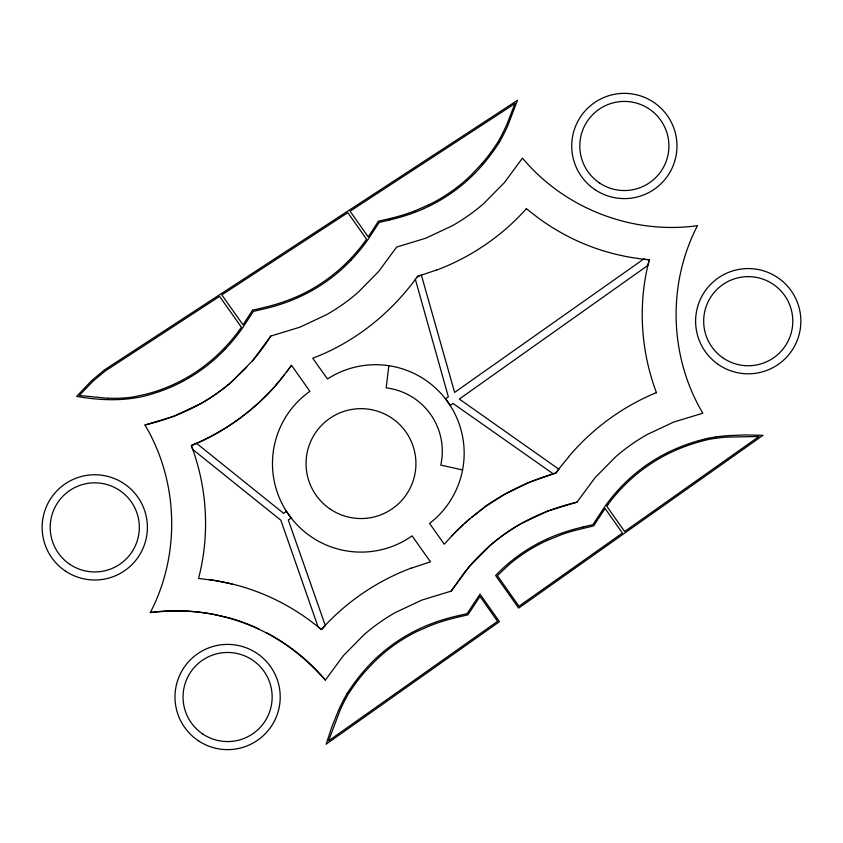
<?xml version="1.0" encoding="UTF-8"?>
<svg xmlns="http://www.w3.org/2000/svg" width="843" height="843" viewBox="0 0 843 843"><rect width="100%" height="100%" fill="white"/><g stroke="black" fill="none" stroke-linecap="round" stroke-linejoin="round"><path stroke-width="1.26" d="M388.855 365.693L386.168 387.864A63.815 63.815 0 0 1 440.773 465.094L462.575 469.962M647.909 265.387L459.319 399.045L558.93 469.245L558.593 469.699M647.993 265.018L648.794 261.667M648.33 263.585C637.888 306.199 641.017 351.784 656.497 392.785M648.436 263.132L649.279 259.76L643.894 259.212M649.089 260.508L649.279 259.76L648.509 259.686M499.425 142.225L502.354 136.808A200.571 200.571 0 0 0 507.749 125.733L517.476 100.328L104.395 369.951L91.423 380.836L76.671 396.4C102.351 400.889 129.285 401.658 154.28 393.249A151.118 151.118 0 0 0 167.335 388.612C189.18 379.729 209.096 366.168 225.302 349.034M346.852 693.831L343.522 699.996A199.812 199.812 0 0 0 338.633 710.069L331.91 726.729L326.115 744.221L499.467 621.66L480.015 594.146L467.075 613.63L456.948 615.991A190.897 190.897 0 0 0 422.195 627.498C402.385 636.433 384.26 649.121 369.329 664.948A190.897 190.897 0 0 0 346.905 693.863M372.469 230.466L378.359 221.235L389.023 218.758A194.238 194.238 0 0 0 415.388 210.697M270.814 336.051L252.742 360.541L232.12 381.426A189.643 189.643 0 0 1 200.666 403.671L174.101 416.147L144.985 425.009C178.568 481.553 180.644 554.178 150.328 612.534C215.46 603.419 283.237 629.584 325.345 680.101L343.417 655.601L364.028 634.716A189.643 189.643 0 0 1 395.483 612.471L422.058 600.005L451.174 591.133L464.335 572.618A201.835 201.835 0 0 1 487.697 547.634A189.97 189.97 0 0 1 523.082 522.523C539.973 513.239 558.235 506.538 576.991 502.165L595.063 477.675L615.685 456.79A189.643 189.643 0 0 1 647.139 434.545L673.705 422.069L702.82 413.207C669.237 356.663 667.171 284.038 697.477 225.682C632.345 234.797 564.568 208.632 522.46 158.115L504.388 182.615L483.777 203.5A189.643 189.643 0 0 1 452.322 225.745L425.747 238.211L396.631 247.083L378.57 271.572L357.948 292.468A189.643 189.643 0 0 1 326.494 314.702L299.929 327.179L270.814 336.051A221.024 221.024 0 0 1 252.057 361.373M372.206 230.866L368.201 236.872L350.056 211.203L514.978 103.563L507.054 123.984A199.717 199.717 0 0 1 501.005 136.503L498.266 141.529A194.206 194.206 0 0 1 481.901 163.668M451.174 591.133L469.235 566.644L489.857 545.748A189.643 189.643 0 0 1 521.311 523.514L547.876 511.037L576.991 502.165M319.086 627.592L321.541 629.616L325.303 625.495L288.285 519.983L291.141 517.96L288.717 514.694A88.515 88.515 0 0 1 309.887 391.321L291.53 365.346L286.441 372.237M291.53 365.346L280.203 380.045M416.716 277.263L419.234 275.83M558.424 469.92L556.275 472.87L529.014 482.428L504.862 494.24L485.631 506.411L467.117 521.037M284.481 374.766L279.17 381.278M568.635 456.927L555.442 473.113M279.296 381.141L277.442 383.312M277.115 383.702L275.608 385.42M481.88 163.658L471.564 174.659A164.606 164.606 0 0 1 429.203 204.638M469.909 518.635L456.453 531.037L444.25 544.209L429.561 523.429A88.515 88.515 0 0 0 447.928 402.122L445.504 398.855L448.36 396.832L415.304 279.202M451.363 536.285L463.502 524.283M351.131 260.076C336.178 275.861 318.096 288.643 298.232 297.474M246.725 367.285L229.696 383.512A189.433 189.433 0 0 1 204.396 401.51C185.997 412.427 165.808 420.162 144.985 425.009M464.936 522.987L466.021 522.007M471.385 517.391L484.504 507.212M429.192 204.617L415.378 210.676M424.05 208.506C443.924 199.675 462.006 186.893 476.948 171.108A190.897 190.897 0 0 0 499.372 142.193M548.045 538.582C528.382 547.318 510.468 559.931 495.61 575.495L518.656 608.088L763.02 435.304L744.59 434.935L726.645 435.726A199.812 199.812 0 0 0 715.517 436.98M191.709 446.516L191.308 445.431L196.451 443.249L283.585 513.334L286.441 511.322L288.717 514.694A88.515 88.515 0 0 0 412.09 535.863L430.457 561.838L411.31 568.171M436.495 270.045L419.508 275.745M421.384 275.176L454.619 392.406L643.504 259.17M420.583 275.429L419.772 275.672M553.145 473.787L453.06 403.47L450.204 405.494L447.928 402.122A88.515 88.515 0 0 0 327.432 378.992L312.742 358.222C354.956 342.29 391.479 312.785 417.622 276.304M553.356 473.724L555.021 473.229M417.886 276.23L418.423 276.072M389.329 220.065L379.192 222.415L368.212 239.201A186.103 186.103 0 0 1 351.141 260.087M582.776 527.023L592.903 524.673L605.084 506.2A185.091 185.091 0 0 1 620.964 487.001C635.938 471.248 653.999 458.434 673.873 449.614A190.897 190.897 0 0 1 708.605 438.118L715.517 436.98M457.254 617.297L467.918 614.821L479.994 596.444L497.591 621.333L328.559 740.849L340.277 709.701A198.094 198.094 0 0 1 344.871 700.322L348.011 694.516A194.206 194.206 0 0 1 364.376 672.377L374.714 661.397A164.606 164.606 0 0 1 417.074 631.418L430.899 625.38A194.238 194.238 0 0 1 457.254 617.318M107.725 398.286L79.284 395.472L93.046 381.141L105.143 371.057L219.58 296.367L241.404 327.232C224.343 351.721 200.982 371.932 173.774 384.345A157.831 157.831 0 0 1 145.565 394.303L134.448 396.705A78.42 78.42 0 0 1 132.151 397.106L129.2 397.506A143.763 143.763 0 0 1 107.725 398.181M648.119 259.655L646.581 259.496M645.432 259.381C620.543 256.767 596.054 250.002 573.503 239.138A223.901 223.901 0 0 1 537.76 217.578L526.264 208.6M213.648 580.311L198.526 578.456C209.749 535.79 207.441 489.857 192.394 448.423M208.99 579.636C231.593 582.671 253.743 589.183 274.302 599.078A223.901 223.901 0 0 1 310.045 620.627L318.19 626.865M214.312 580.416L232.025 583.978M266.167 632.566C288.685 644.484 308.506 661.07 325.345 680.101M321.099 629.247L318.011 626.728L280.856 520.247L192.784 449.509M191.624 446.284L192.689 449.235M192.109 447.601L192.299 448.149M150.339 612.587A232.679 232.679 0 0 1 187.61 611.291A200.118 200.118 0 0 1 212.952 614.22L228.79 617.814A181.508 181.508 0 0 1 258.949 628.952M526.401 208.716A228.537 228.537 0 0 1 436.526 270.129M568.561 456.874A228.537 228.537 0 0 1 656.423 392.617M484.377 507.022A235.345 235.345 0 0 1 552.344 474.135M321.404 629.489A228.537 228.537 0 0 1 411.279 568.077M279.244 381.342A228.537 228.537 0 0 1 191.382 445.599M274.85 386.431A227.663 227.663 0 0 1 196.798 443.207M424.071 208.558A190.897 190.897 0 0 1 389.318 220.012M225.323 349.055A186.661 186.661 0 0 0 243.026 327.221L253.374 311.383L263.501 309.033A190.897 190.897 0 0 0 298.253 297.526M548.024 538.529A190.897 190.897 0 0 1 582.787 527.075M252.531 310.203L243.037 324.892L221.825 294.902L347.811 212.668L366.568 239.201C347.537 266.325 320.561 287.842 289.549 299.644A194.248 194.248 0 0 1 263.195 307.695L252.531 310.203M599.636 516.622L593.735 525.853L573.714 530.742A191.761 191.761 0 0 0 561.87 534.494L546.717 540.658A164.585 164.585 0 0 0 509.773 564.009L497.349 575.632L518.972 606.222L622.44 533.061L605.084 508.519L599.636 516.622M607.898 504.651L606.739 506.211L624.631 531.511L759.027 436.484L725.749 437.148A198.094 198.094 0 0 0 715.38 438.349L708.858 439.372A194.227 194.227 0 0 0 682.535 447.433C652.819 458.813 626.697 479.003 607.898 504.651M330.424 509.246A54.943 54.943 0 0 0 415.81 467.243A54.943 54.943 0 0 0 336.747 414.292A54.943 54.943 0 0 0 330.424 509.246M198.326 740.734A52.614 52.614 0 0 0 280.097 700.512A52.614 52.614 0 0 0 204.375 649.805A52.614 52.614 0 0 0 198.326 740.734M202.805 734.042A44.563 44.563 0 0 0 272.057 699.975A44.563 44.563 0 0 0 207.936 657.034A44.563 44.563 0 0 0 202.805 734.042M65.48 571.101A52.614 52.614 0 0 0 147.262 530.879A52.614 52.614 0 0 0 71.539 480.162A52.614 52.614 0 0 0 65.48 571.101M69.969 564.41A44.563 44.563 0 0 0 139.221 530.342A44.563 44.563 0 0 0 75.09 487.402A44.563 44.563 0 0 0 69.969 564.41M718.131 364.345A52.614 52.614 0 0 0 800.66 325.683A52.614 52.614 0 0 0 725.918 273.532A52.614 52.614 0 0 0 718.131 364.345M722.746 357.738A44.563 44.563 0 0 0 792.631 324.987A44.563 44.563 0 0 0 729.332 280.835A44.563 44.563 0 0 0 722.746 357.738M595.116 189.728A52.614 52.614 0 0 0 676.855 149.432A52.614 52.614 0 0 0 601.091 98.779A52.614 52.614 0 0 0 595.116 189.728M599.594 183.026A44.563 44.563 0 0 0 668.815 148.895A44.563 44.563 0 0 0 604.652 106.007A44.563 44.563 0 0 0 599.594 183.026"/></g></svg>
